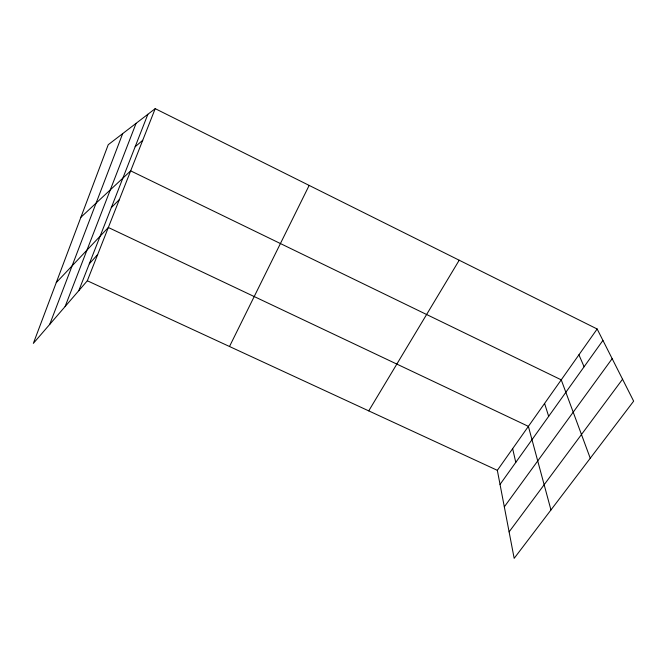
<?xml version="1.0" encoding="UTF-8"?>
<svg xmlns="http://www.w3.org/2000/svg" width="667" height="667" viewBox="0 0 667 667"><rect width="100%" height="100%" fill="white"/><g stroke="black" fill="none" stroke-linecap="round" stroke-linejoin="round"><path stroke-width="1" d="M49.725 324.379L122.661 133.633M65.108 306.537L136.076 123.337M78.781 290.679L147.874 114.274M155.203 108.654L108.237 144.706L33.35 343.38L87.327 280.765L155.203 108.654L597.157 328.998L633.65 401.15L514.165 558.346L497.34 470.335L597.157 328.998M229.506 346.498L309.163 185.418M368.734 410.872L459.204 260.222M500.033 484.425L602.926 340.412M504.319 506.837L612.156 358.663M509.113 531.882L622.561 379.223M89.286 263.857L97.674 254.527M56.253 282.625L108.337 227.489L528.389 426.371L550.959 509.947M111.314 207.629L119.335 199.616M80.865 217.317L130.674 170.86L561.247 379.857L590.253 458.246M135.151 146.757L142.738 140.27M87.327 280.765L497.34 470.335M578.923 354.811L584.1 366.758M544.58 403.443L548.674 416.35M512.648 448.666L515.783 462.381"/></g></svg>
